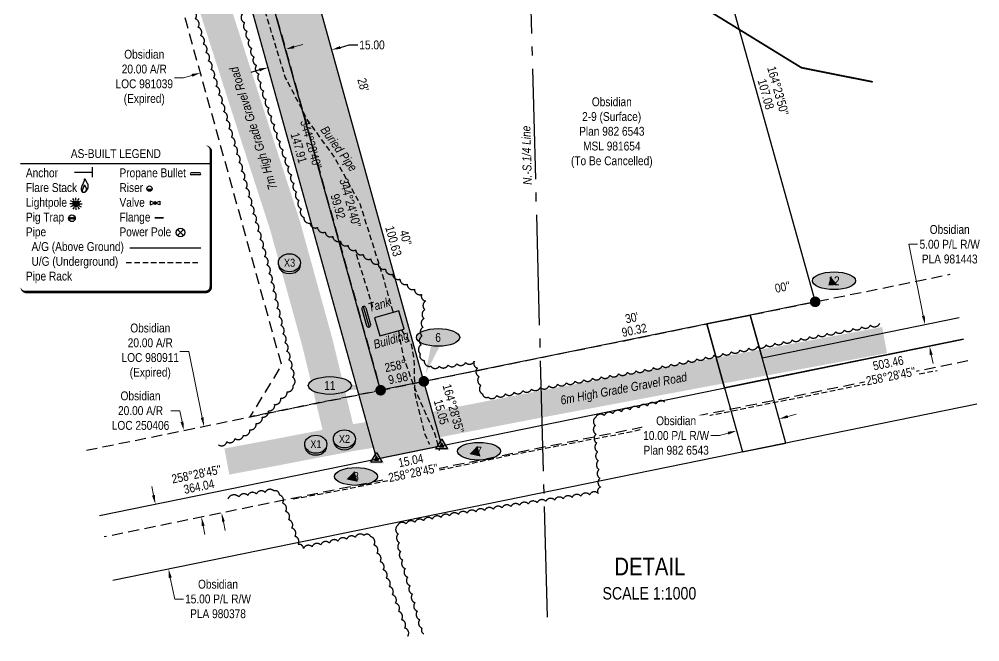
# Model space of a CAD drawing. Extents: x 622953 to 625247, y 5916181 to 5918072.
# Drawn here: x 622953 to 624039, y 5916181 to 5916885 of the extents above; entities that cross this region are included whole.
import ezdxf
from ezdxf.enums import TextEntityAlignment as Align

# ---------------------------------------------------------------- set-up
doc = ezdxf.new("R2010")
doc.units = 0
doc.header["$LTSCALE"] = 5
doc.header["$PDSIZE"] = 0.5
for name, pattern in [('0', [1, 1, 0]), ('DASHDOT2', [12.7, 6.35, -3.175, 0, -3.175]), ('foc-ACCESSROAD', [3.75, 2.5, -1.25]), ('foc-QUARTERLINE', [33, 25, -3, 2, -3]), ('POWERLINE5', [7.8, 2.4, -0.6, 0.6, -0.6, 0.6, -0.6, 2.4]), ('UG_PIPE', [1.875, 1.25, -0.625])]:
    doc.linetypes.add(name, pattern=pattern)
doc.layers.get('Defpoints').update_dxf_attribs({"color": 9})
for name, color, linetype, true_color in [('AS-PIPE-AG', 7, 'Continuous', 0x7d00fa), ('AS-STRUCTURE-H', 7, 'Continuous', 0xa8a8a8), ('AS-STRUCTURE-T', 7, 'Continuous', 0x454545)]:
    doc.layers.add(name, color=color, linetype=linetype, true_color=true_color)
for name, color, linetype in [('AS-PIPE-UG', 44, 'UG_PIPE'), ('AS-PIPE-UG-T', 44, 'Continuous'), ('AS-POWER-EXISTING', 72, 'POWERLINE5'), ('AS-ROADS', 254, 'Continuous'), ('AS-SYMBOL', 7, 'Continuous'), ('AS-WILDLIFE', 131, 'DASHDOT2'), ('C-AR', 13, 'foc-ACCESSROAD'), ('C-RW', 13, 'Continuous'), ('C-WS', 13, 'foc-ACCESSROAD'), ('CG-NOTES', 7, 'Continuous'), ('DETAIL-T', 7, 'Continuous'), ('L-BD', 7, 'Continuous'), ('L-MON', 1, 'Continuous'), ('L-QSEC', 8, 'foc-QUARTERLINE'), ('P-CROSSINGS', 250, 'Continuous'), ('P-ELEVATION', 7, 'Continuous'), ('P-PROPOSED', 10, 'Continuous'), ('P-PROPOSED-H', 21, 'Continuous'), ('P-TXT', 4, 'Continuous'), ('T-BUSH', 110, '0')]:
    doc.layers.add(name, color=color, linetype=linetype)
doc.layers.add('AS-STRUCTURE', color=7, linetype='Continuous', lineweight=30, true_color=0x595959)
for name, color, linetype, lineweight in [('C-AR-T', 13, 'Continuous', 9), ('C-RW-T', 13, 'Continuous', 9), ('C-WS-T', 13, 'Continuous', 9), ('T-TEXT', 48, 'Continuous', 18)]:
    doc.layers.add(name, color=color, linetype=linetype, lineweight=lineweight)
doc.styles.add('175L', font='ARIALN.TTF', dxfattribs={"height": 20})
doc.styles.add('80', font='ARIALN.TTF', dxfattribs={"height": 10})
doc.styles.add('80CG', font='ARIALN.TTF', dxfattribs={"height": 10})
doc.styles.add('80L', font='ARIALN.TTF', dxfattribs={"height": 10})
doc.styles.add('Crossing', font='ARIALN.TTF', dxfattribs={"height": 10})
doc.dimstyles.new('Compass 5 000', dxfattribs={"dimscale": 5, "dimtxt": 9, "dimasz": 2, "dimexe": 0.2, "dimexo": 0.0625, "dimgap": 0.5, "dimtad": 0, "dimtih": 1, "dimtoh": 1, "dimzin": 0, "dimdsep": 46, "dimtxsty": '80CG', "dimcen": 0.1, "dimse1": 1, "dimse2": 1, "dimclrd": 256, "dimclrt": 256, "dimaunit": 1, "dimadec": 4, "dimazin": 0, "dimtfac": 0.06, "dimtofl": 0, "dimtmove": 0, "dimatfit": 1, "dimfxl": 0.2, "dimtolj": 1, "dimtzin": 0, "dimlwd": -1, "dimarcsym": 0})

# ---------------------------------------------------------------- blocks, each defined once
blk = doc.blocks.new('Propane_Tank')
at = {"color": 48}
for p, q in [((-0.6, 5.4), (-0.6, 0.6)), ((0.6, 5.4), (0.6, 0.6))]:
    blk.add_line(p, q, dxfattribs=at)
for centre, start, end in [((0, 5.4), 360, 540), ((0, 0.6), 180, 360)]:
    blk.add_arc(centre, 0.6, start, end, dxfattribs=at)
at = {"layer": 'Defpoints'}
blk.add_line((0, 6), (0, 0), dxfattribs=at)
blk = doc.blocks.new('fdia')
at = {"color": 255, "const_width": 1}
blk.add_lwpolyline([(-0.5, 0, 1), (0.5, 0, 1)], format="xyb", close=True, dxfattribs=at)
blk = doc.blocks.new('Fdiaa')
blk.add_blockref('fdia', (0, 0))
blk = doc.blocks.new('fdib')
at = {"color": 1, "const_width": 1.6}
blk.add_lwpolyline([(-0.4, 0, 1), (0.4, 0, 1)], format="xyb", close=True, dxfattribs=at)
at = {"color": 1}
blk.add_circle((0, 0), 0.8, dxfattribs=at)
blk = doc.blocks.new('Fdibb')
blk.add_blockref('fdib', (0, 0))
blk = doc.blocks.new('fdicc')
for name in ['Fdibb', 'Fdiaa']:
    blk.add_blockref(name, (0, 0))
blk = doc.blocks.new('FDI')
blk.add_blockref('fdicc', (0, 0))
blk = doc.blocks.new('*D448')
at = {"layer": 'C-AR-T', "transparency": 16777216}
for p, q in [((623264.1, 5916853.4), (623273.7, 5916856.1)), ((623138.9, 5916818.6), (623128.9, 5916818.6)), ((623148.5, 5916821.3), (623138.9, 5916818.6))]:
    blk.add_line(p, q, dxfattribs=at)
for points in [[(623263.7, 5916855), (623264.5, 5916851.8), (623254.5, 5916850.8)], [(623148.1, 5916822.9), (623149, 5916819.7), (623158.1, 5916824)]]:
    blk.add_solid(points, dxfattribs=at)
at = {"layer": 'Defpoints', "color": 0, "transparency": 16777216}
for p in [(623248.1, 5916873.7), (623151.8, 5916846.9), (623158.1, 5916824)]:
    blk.add_point(p, dxfattribs=at)
at = {"layer": 'C-AR-T', "transparency": 16777216, "insert": (623094.6, 5916818.6), "char_height": 10, "attachment_point": 5, "style": '80CG'}
blk.add_mtext('\\A1;Obsidian\\P20.00 A/R\\PLOC 981039\\P(Expired)', dxfattribs=at)
blk = doc.blocks.new('*D449')
at = {"layer": 'C-AR-T', "transparency": 16777216}
for p, q in [((623134.7, 5916442.4), (623124.7, 5916442.4)), ((623137.3, 5916429.9), (623134.7, 5916442.4)), ((623161.2, 5916312.4), (623163.2, 5916302.6))]:
    blk.add_line(p, q, dxfattribs=at)
for points in [[(623138.9, 5916430.2), (623135.6, 5916429.6), (623139.3, 5916420.1)], [(623162.9, 5916312.7), (623159.6, 5916312), (623159.2, 5916322.2)]]:
    blk.add_solid(points, dxfattribs=at)
at = {"layer": 'Defpoints', "color": 0, "transparency": 16777216}
for p in [(623139.3, 5916420.1), (623140.9, 5916420.4), (623160.9, 5916322.5)]:
    blk.add_point(p, dxfattribs=at)
at = {"layer": 'C-AR-T', "transparency": 16777216, "insert": (623090.4, 5916442.4), "char_height": 10, "attachment_point": 5, "style": '80CG'}
blk.add_mtext('\\A1;Obsidian\\P20.00 A/R\\PLOC 250406', dxfattribs=at)
blk = doc.blocks.new('*D450')
at = {"layer": 'C-AR-T', "transparency": 16777216}
for p, q in [((623144.9, 5916509.3), (623134.9, 5916509.3)), ((623160.1, 5916434.6), (623144.9, 5916509.3)), ((623184.1, 5916317), (623186.1, 5916307.2))]:
    blk.add_line(p, q, dxfattribs=at)
for points in [[(623161.8, 5916434.9), (623158.5, 5916434.2), (623162.1, 5916424.8)], [(623185.7, 5916317.4), (623182.5, 5916316.7), (623182.1, 5916326.8)]]:
    blk.add_solid(points, dxfattribs=at)
at = {"layer": 'Defpoints', "color": 0, "transparency": 16777216}
for p in [(623162.1, 5916424.8), (623101.3, 5916412.4), (623121.3, 5916314.4)]:
    blk.add_point(p, dxfattribs=at)
at = {"layer": 'C-AR-T', "transparency": 16777216, "insert": (623101.4, 5916509.3), "char_height": 10, "attachment_point": 5, "style": '80CG'}
blk.add_mtext('\\A1;Obsidian\\P20.00 A/R\\PLOC 980911\\P(Expired)', dxfattribs=at)
blk = doc.blocks.new('*D451')
at = {"layer": 'C-RW-T', "transparency": 16777216}
for p, q in [((623105.1, 5916346.8), (623103.1, 5916356.6)), ((623124, 5916253.7), (623129, 5916229.6)), ((623129, 5916229.6), (623139, 5916229.6))]:
    blk.add_line(p, q, dxfattribs=at)
for points in [[(623106.7, 5916347.1), (623103.4, 5916346.4), (623107.1, 5916337)], [(623125.7, 5916254), (623122.4, 5916253.4), (623122.1, 5916263.5)]]:
    blk.add_solid(points, dxfattribs=at)
at = {"layer": 'Defpoints', "color": 0, "transparency": 16777216}
for p in [(623108.5, 5916337.2), (623122.1, 5916263.5), (623123.5, 5916263.8)]:
    blk.add_point(p, dxfattribs=at)
at = {"layer": 'C-RW-T', "transparency": 16777216, "insert": (623178, 5916229.6), "char_height": 10, "attachment_point": 5, "style": '80CG'}
blk.add_mtext('\\A1;Obsidian\\P15.00 P/L R/W\\PPLA 980378', dxfattribs=at)
blk = doc.blocks.new('*D452')
at = {"layer": 'C-RW-T', "transparency": 16777216}
for p, q in [((623822, 5916435.8), (623831.7, 5916438.5)), ((623754.6, 5916417), (623745, 5916414.3)), ((623745, 5916414.3), (623735, 5916414.3))]:
    blk.add_line(p, q, dxfattribs=at)
for points in [[(623821.6, 5916437.4), (623822.5, 5916434.2), (623812.4, 5916433.1)], [(623754.2, 5916418.6), (623755.1, 5916415.4), (623764.3, 5916419.7)]]:
    blk.add_solid(points, dxfattribs=at)
at = {"layer": 'Defpoints', "color": 0, "transparency": 16777216}
for p in [(623812.4, 5916433.1), (623812.5, 5916432.7), (623764.4, 5916419.2)]:
    blk.add_point(p, dxfattribs=at)
at = {"layer": 'C-RW-T', "transparency": 16777216, "insert": (623695.9, 5916414.3), "char_height": 10, "attachment_point": 5, "style": '80CG', "bg_fill": 3, "box_fill_scale": 1.1, "bg_fill_color": 256, "bg_fill_true_color": 13158600, "bg_fill_transparency": 0}
blk.add_mtext('\\A1;Obsidian\\P10.00 P/L R/W\\PPlan 982 6543', dxfattribs=at)
blk = doc.blocks.new('*D453')
at = {"layer": 'C-RW-T', "transparency": 16777216}
for p, q in [((623968.9, 5916630.4), (623958.9, 5916630.4)), ((623958.9, 5916630.4), (623973.3, 5916559.4)), ((623975.3, 5916549.7), (623973.3, 5916559.4)), ((623984.3, 5916505.6), (623986.3, 5916495.8))]:
    blk.add_line(p, q, dxfattribs=at)
for points in [[(623977, 5916550), (623973.7, 5916549.3), (623977.3, 5916539.9)], [(623986, 5916505.9), (623982.7, 5916505.2), (623982.3, 5916515.4)]]:
    blk.add_solid(points, dxfattribs=at)
at = {"layer": 'Defpoints', "color": 0, "transparency": 16777216}
for p in [(623977.3, 5916539.9), (623981, 5916540.6), (623986, 5916516.1)]:
    blk.add_point(p, dxfattribs=at)
at = {"layer": 'C-RW-T', "transparency": 16777216, "insert": (624005.2, 5916630.4), "char_height": 10, "attachment_point": 5, "style": '80CG'}
blk.add_mtext('\\A1;Obsidian\\P5.00 P/L R/W\\PPLA 981443', dxfattribs=at)
blk = doc.blocks.new('TRIA')
blk.add_hatch(color=255).paths.add_polyline_path([(-0.04, 1.52), (-1.47, -0.87), (1.39, -0.87)])
blk = doc.blocks.new('Hybrid_EC')
at = {"color": 251}
for points in [[(-1.3, -0.74), (0, 1.42), (1.3, -0.74)], [(0.47, -0.26), (0, 0.53), (-0.47, -0.26)]]:
    blk.add_lwpolyline(points, close=True, dxfattribs=at)
at = {"layer": 'Defpoints'}
blk.add_circle((0, 0), 0.05, dxfattribs=at)
at = {"xscale": 1.2, "yscale": 1.2, "zscale": 1.2}
blk.add_blockref('TRIA', (0.05, 0.06), dxfattribs=at)
blk = doc.blocks.new('*D479')
at = {"layer": 'Defpoints', "color": 0, "transparency": 16777216}
for p in [(623306.6, 5916850.2), (623307.8, 5916845.9), (623235.6, 5916825.8)]:
    blk.add_point(p, dxfattribs=at)
at = {"layer": 'P-TXT', "transparency": 16777216}
for p, q in [((623316.3, 5916852.8), (623326.2, 5916855.6)), ((623326.2, 5916855.6), (623336.2, 5916855.6)), ((623224.8, 5916827.4), (623215.1, 5916824.7))]:
    blk.add_line(p, q, dxfattribs=at)
for points in [[(623315.8, 5916854.4), (623316.7, 5916851.2), (623306.6, 5916850.2)], [(623224.3, 5916829), (623225.2, 5916825.8), (623234.4, 5916830.1)]]:
    blk.add_solid(points, dxfattribs=at)
at = {"layer": 'P-TXT', "transparency": 16777216, "insert": (623352.1, 5916855.6), "char_height": 10, "attachment_point": 5, "style": '80CG'}
blk.add_mtext('\\A1;15.00', dxfattribs=at)
blk = doc.blocks.new('*U484')
at = {"layer": 'P-ELEVATION'}
h = blk.add_hatch(color=111, dxfattribs=at)
h.dxf.hatch_style = 1
edge = h.paths.add_edge_path()
edge.add_ellipse((0, 0), major_axis=(-24.4, 0), ratio=0.410256, start_angle=0, end_angle=360)
at = {"layer": 'P-ELEVATION', "color": 7, "flags": 128}
blk.add_lwpolyline([(0, 0, 12.5, 0, 0), (-6.4, -5.2, 0, 0, 0)], format="xyseb", dxfattribs=at)
at = {"layer": 'P-ELEVATION', "color": 7}
blk.add_ellipse((0, 0), major_axis=(-24.4, 0), ratio=0.410256, dxfattribs=at)
at = {"layer": 'P-ELEVATION', "style": '80'}
blk.add_attdef('ELEVATION', text='', height=10, dxfattribs=at).set_placement((0, 0), align=Align.MIDDLE_CENTER)
blk = doc.blocks.new('*U485')
at = {"layer": 'P-ELEVATION'}
h = blk.add_hatch(color=111, dxfattribs=at)
h.dxf.hatch_style = 1
edge = h.paths.add_edge_path()
edge.add_ellipse((0, 0), major_axis=(-24.4, 0), ratio=0.410256, start_angle=0, end_angle=360)
at = {"layer": 'P-ELEVATION', "color": 7, "flags": 128}
blk.add_lwpolyline([(0, 0, 12.5, 0, 0), (-14.1, -40.8, 0, 0, 0)], format="xyseb", dxfattribs=at)
at = {"layer": 'P-ELEVATION', "color": 7}
blk.add_ellipse((0, 0), major_axis=(-24.4, 0), ratio=0.410256, dxfattribs=at)
at = {"layer": 'P-ELEVATION', "style": '80'}
blk.add_attdef('ELEVATION', text='', height=10, dxfattribs=at).set_placement((0, 0), align=Align.MIDDLE_CENTER)
blk = doc.blocks.new('*U486')
at = {"layer": 'P-ELEVATION'}
h = blk.add_hatch(color=111, dxfattribs=at)
h.dxf.hatch_style = 1
edge = h.paths.add_edge_path()
edge.add_ellipse((0, 0), major_axis=(-24.4, 0), ratio=0.410256, start_angle=0, end_angle=360)
at = {"layer": 'P-ELEVATION', "color": 7, "flags": 128}
blk.add_lwpolyline([(0, 0, 12.5, 0, 0), (-10.8, -3.2, 0, 0, 0)], format="xyseb", dxfattribs=at)
at = {"layer": 'P-ELEVATION', "color": 7}
blk.add_ellipse((0, 0), major_axis=(-24.4, 0), ratio=0.410256, dxfattribs=at)
at = {"layer": 'P-ELEVATION', "style": '80'}
blk.add_attdef('ELEVATION', text='', height=10, dxfattribs=at).set_placement((0, 0), align=Align.MIDDLE_CENTER)
blk = doc.blocks.new('*U488')
at = {"layer": 'P-ELEVATION'}
h = blk.add_hatch(color=111, dxfattribs=at)
h.dxf.hatch_style = 1
edge = h.paths.add_edge_path()
edge.add_ellipse((0, 0), major_axis=(-24.4, 0), ratio=0.410256, start_angle=0, end_angle=360)
at = {"layer": 'P-ELEVATION', "color": 7, "flags": 128}
blk.add_lwpolyline([(0, 0, 12.5, 0, 0), (48.6, -3.7, 0, 0, 0)], format="xyseb", dxfattribs=at)
at = {"layer": 'P-ELEVATION', "color": 7}
blk.add_ellipse((0, 0), major_axis=(-24.4, 0), ratio=0.410256, dxfattribs=at)
at = {"layer": 'P-ELEVATION', "style": '80'}
blk.add_attdef('ELEVATION', text='', height=10, dxfattribs=at).set_placement((0, 0), align=Align.MIDDLE_CENTER)
blk = doc.blocks.new('xing2')
h = blk.add_hatch(color=50)
h.dxf.hatch_style = 1
edge = h.paths.add_edge_path()
edge.add_ellipse((0, 0), major_axis=(-12.5, 0), ratio=0.816297, start_angle=0, end_angle=360)
h = blk.add_hatch(color=250)
h.dxf.hatch_style = 1
edge = h.paths.add_edge_path()
edge.add_ellipse((0, -2), major_axis=(-12.5, 0), ratio=0.816297, start_angle=0, end_angle=180)
edge.add_line((12.5, -2), (12.5, 0))
edge.add_ellipse((0, 0), major_axis=(-12.5, 0), ratio=0.816297, start_angle=0, end_angle=180, ccw=False)
edge.add_line((-12.5, 0), (-12.5, -2))
at = {"color": 250}
blk.add_ellipse((0, 0), major_axis=(-12.5, 0), ratio=0.816297, dxfattribs=at)
blk.add_ellipse((0, -2), major_axis=(-12.5, 0), ratio=0.816297, start_param=0, end_param=3.141593, dxfattribs=at)
at = {"color": 250, "style": 'Crossing'}
blk.add_attdef('CROSSING', text='', height=9, dxfattribs=at).set_placement((0.1, 0), align=Align.MIDDLE_CENTER)
at = {"color": 250, "style": 'Crossing', "flags": 1}
for tag, p in [('OWNER', (0.1, -12.5)), ('DESCRIPTION', (0.1, -25.8)), ('LOCATION', (0.1, -39.3)), ('DWG_REF', (0.1, -52.8))]:
    blk.add_attdef(tag, text='', height=9, dxfattribs=at).set_placement(p, align=Align.MIDDLE_CENTER)
blk = doc.blocks.new('as-built legend')
blk.add_hatch(color=13).paths.add_polyline_path([(38.3, 16.1), (32.5, 16.1, 0.774597)])
h = blk.add_hatch(color=13)
h.dxf.hatch_style = 1
edge = h.paths.add_edge_path()
edge.add_arc((-47.7, -0.3), 3.41, 0, 360)
at = {"layer": 'AS-SYMBOL'}
h = blk.add_hatch(color=13, dxfattribs=at)
h.dxf.hatch_style = 1
h.paths.add_polyline_path([(-52.7, -16.7, 1), (-54.9, -16.7, 1)])
h = blk.add_hatch(color=13, dxfattribs=at)
h.dxf.hatch_style = 1
h.paths.add_polyline_path([(-51.7, -16.7, 1), (-49.4, -16.7, 1)])
at = {"color": 1}
blk.add_line((-110.3, 45.3), (104.8, 45.3), dxfattribs=at)
at = {"color": 13}
for p, q in [((92.3, 34.7), (82.7, 34.7)), ((92.3, 32.3), (82.7, 32.3)), ((32.5, 16.1), (38.3, 16.1)), ((-51.4, 1.9), (-53.7, 3.1)), ((-49.8, 3.4), (-51.1, 5.7)), ((-47.7, 4), (-47.7, 6.6)), ((-45.5, 3.4), (-44.2, 5.7)), ((-44, 1.9), (-41.7, 3.1)), ((36.2, 2.8), (36.2, -1.6)), ((40.3, 1.2), (36.2, 2.8)), ((43.1, 1.2), (47.2, 2.8)), ((47.2, 2.8), (47.2, -1.6)), ((-52, -0.3), (-54.6, -0.3)), ((-51.4, -2.5), (-53.7, -3.8)), ((-49.8, -4), (-51.1, -6.3)), ((-47.7, -4.6), (-47.7, -7.2)), ((-45.5, -4), (-44.2, -6.3)), ((-44, -2.5), (-41.7, -3.8)), ((-43.4, -0.3), (-40.8, -0.3)), ((36.2, -1.6), (40.3, 0)), ((47.2, -1.6), (43.1, 0))]:
    blk.add_line(p, q, dxfattribs=at)
at = {"color": 1, "flags": 128}
blk.add_lwpolyline([(-104.3, -99.9, 3, 3, 0), (98.8, -99.9, 3, 3, 0.414214), (104.8, -93.9, 3, 3, 0), (104.8, 59.3, 3, 0, 0.414214), (98.8, 65.3, 0, 0, 0), (-104.3, 65.3, 0, 0, 0.414214), (-110.3, 59.3, 0, 0, 0), (-110.3, -93.9, 0, 3, 0.414214)], format="xyseb", close=True, dxfattribs=at)
at = {"color": 13, "flags": 128}
for points in [[(-37.6, 12.7), (-37.8, 12.6), (-38, 12.5), (-38.2, 12.4), (-38.5, 12.4), (-38.7, 12.4), (-38.9, 12.3), (-39.1, 12.4), (-39.4, 12.4), (-39.6, 12.4), (-39.8, 12.5), (-39.9, 12.6), (-40.1, 12.7), (-40.3, 12.9), (-40.4, 13.1), (-40.6, 13.3), (-40.7, 13.5), (-40.8, 13.7), (-41, 14), (-41.1, 14.3), (-41.2, 14.6), (-41.3, 15), (-41.3, 15.4), (-41.4, 15.8), (-41.4, 16.2), (-41.4, 16.6), (-41.3, 17.1), (-41.3, 17.6), (-41.2, 18.1), (-41.1, 18.6), (-40.9, 19.1), (-40.8, 19.6), (-40.6, 20), (-40.5, 20.4), (-40.3, 20.8), (-40.2, 21.2), (-40, 21.6), (-39.8, 22), (-39.6, 22.3), (-39.5, 22.7), (-39.3, 23), (-39.1, 23.4), (-39, 23.8), (-38.8, 24.1), (-38.6, 24.5), (-38.5, 24.9), (-38.4, 25.3), (-38.2, 25.7), (-38.1, 26.1), (-38.1, 26.4), (-38, 26.8), (-38, 27.1), (-37.9, 27.4), (-37.9, 27.7), (-37.9, 27.8), (-37.8, 28), (-37.8, 28), (-37.7, 28), (-37.6, 27.9), (-37.5, 27.7), (-37.3, 27.5), (-37.2, 27.3), (-37.1, 27), (-36.9, 26.7), (-36.8, 26.5), (-36.7, 26.2), (-36.6, 25.9), (-36.5, 25.7), (-36.3, 25.4), (-36.2, 25.2), (-36.1, 25), (-36, 24.7), (-35.8, 24.4), (-35.7, 24.2), (-35.5, 23.9), (-35.4, 23.6), (-35.2, 23.3), (-35.1, 23), (-34.9, 22.8), (-34.8, 22.5), (-34.7, 22.2), (-34.6, 22), (-34.4, 21.8), (-34.4, 21.5), (-34.3, 21.3), (-34.2, 21.1), (-34.2, 20.9), (-34.1, 20.7), (-34.1, 20.5), (-34.1, 20.3), (-34.1, 20.1), (-34.1, 19.9), (-34.2, 19.7), (-34.2, 19.5), (-34.2, 19.3), (-34.2, 19.1), (-34.3, 18.9), (-34.3, 18.6), (-34.3, 18.4), (-34.3, 18.2), (-34.4, 17.9), (-34.4, 17.7), (-34.4, 17.4), (-34.5, 17.2), (-34.5, 17), (-34.6, 16.7), (-34.7, 16.5), (-34.8, 16.3), (-35, 16.1), (-35.1, 15.8), (-35.2, 15.6), (-35.4, 15.4), (-35.5, 15.2), (-35.6, 15.1), (-35.7, 14.9), (-35.9, 14.7), (-36, 14.5), (-36.1, 14.4), (-36.2, 14.2), (-36.3, 14.1), (-36.4, 13.9), (-36.5, 13.7), (-36.7, 13.6), (-36.8, 13.4), (-36.9, 13.2), (-37.1, 13.1), (-37.2, 12.9), (-37.4, 12.8)], [(-38, 12.5), (-38.2, 12.5), (-38.3, 12.4), (-38.4, 12.4), (-38.5, 12.4), (-38.7, 12.4), (-38.8, 12.4), (-38.9, 12.4), (-39, 12.4), (-39.2, 12.4), (-39.3, 12.4), (-39.4, 12.5), (-39.5, 12.6), (-39.5, 12.7), (-39.6, 12.8), (-39.7, 12.9), (-39.8, 13), (-39.9, 13.1), (-39.9, 13.3), (-40, 13.4), (-40.1, 13.6), (-40.1, 13.8), (-40.1, 14), (-40.2, 14.3), (-40.2, 14.5), (-40.2, 14.8), (-40.1, 15), (-40.1, 15.3), (-40, 15.6), (-40, 15.9), (-39.9, 16.1), (-39.8, 16.4), (-39.8, 16.7), (-39.7, 16.9), (-39.6, 17.1), (-39.5, 17.3), (-39.4, 17.5), (-39.3, 17.7), (-39.2, 17.9), (-39.1, 18.1), (-39, 18.3), (-38.9, 18.5), (-38.8, 18.7), (-38.7, 19), (-38.6, 19.2), (-38.5, 19.4), (-38.5, 19.6), (-38.4, 19.8), (-38.4, 20), (-38.3, 20.2), (-38.3, 20.4), (-38.3, 20.6), (-38.2, 20.8), (-38.2, 20.9), (-38.2, 21), (-38.2, 21.1), (-38.1, 21.1), (-38.1, 21.1), (-38, 21.1), (-38, 21), (-37.9, 20.9), (-37.8, 20.7), (-37.8, 20.6), (-37.7, 20.4), (-37.6, 20.3), (-37.5, 20.1), (-37.5, 20), (-37.4, 19.8), (-37.3, 19.7), (-37.3, 19.6), (-37.2, 19.4), (-37.1, 19.3), (-37.1, 19.1), (-37, 19), (-36.9, 18.8), (-36.8, 18.7), (-36.7, 18.5), (-36.6, 18.3), (-36.6, 18.2), (-36.5, 18), (-36.4, 17.9), (-36.3, 17.8), (-36.3, 17.6), (-36.2, 17.5), (-36.2, 17.4), (-36.2, 17.3), (-36.1, 17.1), (-36.1, 17), (-36.1, 16.9), (-36.1, 16.8), (-36.1, 16.7), (-36.1, 16.6), (-36.1, 16.5), (-36.1, 16.4), (-36.2, 16.2), (-36.2, 16.1), (-36.2, 16), (-36.2, 15.9), (-36.2, 15.7), (-36.2, 15.6), (-36.2, 15.5), (-36.2, 15.3), (-36.3, 15.2), (-36.3, 15.1), (-36.3, 14.9), (-36.4, 14.8), (-36.4, 14.7), (-36.5, 14.6), (-36.6, 14.4), (-36.7, 14.3), (-36.7, 14.2), (-36.8, 14.1), (-36.9, 14), (-36.9, 13.9), (-37, 13.8), (-37.1, 13.7), (-37.1, 13.6), (-37.2, 13.5), (-37.3, 13.4), (-37.3, 13.3), (-37.4, 13.2), (-37.5, 13.1), (-37.5, 13), (-37.6, 12.9), (-37.7, 12.9), (-37.8, 12.8), (-37.8, 12.7), (-37.9, 12.6)]]:
    blk.add_lwpolyline(points, close=True, dxfattribs=at)
at = {"color": 13, "const_width": 2, "flags": 128}
blk.add_lwpolyline([(41.3, -16.2), (46.3, -16.2), (51.3, -16.2)], dxfattribs=at)
at = {"color": 13}
for centre, radius in [((35.4, 16.9), 3), ((-47.7, -0.3), 3.41), ((41.7, 0.6), 1.56), ((41.7, 0.6), 0.55)]:
    blk.add_circle(centre, radius, dxfattribs=at)
for centre, start, end in [((82.7, 33.5), 90, 270), ((92.3, 33.5), 270, 90)]:
    blk.add_arc(centre, 1.2, start, end, dxfattribs=at)
at = {"layer": 'AS-PIPE-AG', "flags": 128}
blk.add_lwpolyline([(13.4, -50.2), (93.4, -50.2)], dxfattribs=at)
at = {"layer": 'AS-PIPE-UG', "flags": 128}
blk.add_lwpolyline([(9, -66.5), (93.3, -66.5)], dxfattribs=at)
at = {"layer": 'AS-POWER-EXISTING', "linetype": 'Continuous'}
for p, q in [((74, -36.2), (67.1, -29.5)), ((67.1, -36.2), (74, -29.5))]:
    blk.add_line(p, q, dxfattribs=at)
blk.add_circle((70.5, -32.8), 4.8, dxfattribs=at)
at = {"layer": 'AS-SYMBOL', "color": 72}
blk.add_line((-28.9, 29.9), (-28.9, 40.9), dxfattribs=at)
at = {"layer": 'AS-SYMBOL', "color": 72, "flags": 128}
blk.add_lwpolyline([(-49.5, 35.4), (-28.9, 35.4)], dxfattribs=at)
at = {"layer": 'AS-SYMBOL', "color": 13}
for centre, radius in [((-52.2, -16.7), 3.75), ((-53.8, -16.7), 1.12), ((-50.5, -16.7), 1.12)]:
    blk.add_circle(centre, radius, dxfattribs=at)
at = {"insert": (-60.3, 61.4), "char_height": 10, "attachment_point": 1, "style": '80L'}
blk.add_mtext_dynamic_manual_height_columns('\\pi6.80782;AS-BUILT LEGEND', width=114.83, gutter_width=45, heights=[0], dxfattribs=at)
at = {"layer": 'CG-NOTES', "char_height": 10, "attachment_point": 1, "style": '80L'}
for s, insert, width in [('Anchor\\PFlare Stack\\PLightpole\\PPig Trap\\PPipe\\P  A/G (Above Ground)\\P  U/G (Underground)\\PPipe Rack', (-104.3, 39.7), 110.209), ('Propane Bullet\\PRiser\\PValve\\PFlange\\PPower Pole', (1.5, 39.7), 85.182)]:
    blk.add_mtext(s, dxfattribs=dict(at, insert=insert, width=width))

msp = doc.modelspace()

# ---------------------------------------------------------------- hatches: boundary and pattern name
at = {"layer": 'AS-STRUCTURE-H'}
h = msp.add_hatch(color=256, dxfattribs=at)
h.dxf.hatch_style = 1
h.paths.add_polyline_path([(623361.01, 5916526.796), (623388.31, 5916534.536), (623382.235, 5916555.191), (623355.055, 5916547.441)])
at = {"layer": 'P-PROPOSED-H'}
h = msp.add_hatch(color=256, dxfattribs=at)
h.dxf.hatch_style = 1
h.paths.add_polyline_path([(623183.425, 5917106.964), (623159.345, 5917100.276), (623357.202, 5916387.935), (623430.845, 5916402.946), (623410.712, 5916475.428), (623276.097, 5916960.084), (623227.954, 5916946.648)])

# ---------------------------------------------------------------- linework, layer by layer
at = {"layer": 'AS-PIPE-UG', "flags": 128}
for points in [[(623375.98, 5916554.221), (623365.08, 5916592.326), (623338.97, 5916675.056), (623309.04, 5916729.861), (623279.27, 5916770.766), (623254.015, 5916819.361), (623234.975, 5916881.571), (623217.485, 5916936.121), (623205.8, 5916971.461), (623193.18, 5917015.356), (623186.67, 5917052.046), (623187.31, 5917095.381), (623196.23, 5917140.141)], [(623353.205, 5916559.251), (623333.45, 5916621.971)], [(623381.925, 5916532.406), (623386.85, 5916505.171), (623398.95, 5916470.871), (623413.925, 5916436.236), (623423.295, 5916415.906), (623428.075, 5916397.586)], [(623385.27, 5916533.411), (623396.25, 5916517.626), (623399.495, 5916501.111), (623400.32, 5916461.956), (623411.395, 5916417.106), (623417.035, 5916404.396)], [(623262.935, 5916342.796), (623300.02, 5916349.421), (623360.75, 5916361.566), (623394.43, 5916368.216), (623438.535, 5916377.571), (623508.96, 5916392.316), (623589.45, 5916408.081), (623634.28, 5916416.456), (623692.245, 5916429.011), (623728.475, 5916436.006), (623782.02, 5916446.896), (623839.625, 5916458.311), (623898.96, 5916470.446), (623944.895, 5916478.731), (623990.87, 5916487.931)]]:
    msp.add_lwpolyline(points, dxfattribs=at)
at = {"layer": 'AS-ROADS', "flags": 128}
for points, const_width in [([(623146.58, 5917023.93), (623151.985, 5916988.136), (623160.135, 5916950.441), (623174.475, 5916897.201), (623215.345, 5916769.946), (623253.81, 5916651.471), (623290.45, 5916518.851), (623316.55, 5916411.001)], 34.988), ([(623931.57, 5916522.151), (623719.515, 5916482.861), (623535.16, 5916448.241), (623423.545, 5916426.616), (623329.695, 5916411.846), (623243.985, 5916395.431), (623187.98, 5916384.921)], 29.99)]:
    msp.add_lwpolyline(points, dxfattribs=dict(at, const_width=const_width))
at = {"layer": 'AS-STRUCTURE', "flags": 128}
msp.add_lwpolyline([(623361.01, 5916526.796), (623388.31, 5916534.536), (623382.235, 5916555.191), (623355.055, 5916547.441)], close=True, dxfattribs=at)
at = {"layer": 'AS-WILDLIFE', "const_width": 2, "flags": 128}
msp.add_lwpolyline([(623918.196, 5916813.897), (623837.579, 5916829.933), (623703.525, 5916912.245), (623518.316, 5917070.995), (623508.102, 5917085.081), (623490.159, 5917097.07), (623456.273, 5917134.929)], dxfattribs=at)
at = {"layer": 'C-AR', "flags": 128}
for points in [[(623252.968, 5917222.886), (623175.894, 5917131.97), (623227.625, 5916946.556), (623361.845, 5916465.486), (623263.385, 5916445.412), (623214.409, 5916435.427), (623249.998, 5916493.569), (623131.382, 5916920.281), (623065.879, 5917156.788), (623176.716, 5917287.53)], [(623029.194, 5916397.666), (623361.845, 5916465.486), (623410.665, 5916475.541), (623779.595, 5916550.356), (623853.095, 5916565.431), (624005.845, 5916596.575)], [(624025.811, 5916498.623), (623873.123, 5916467.492), (623799.571, 5916452.406), (623430.682, 5916377.599), (623381.913, 5916367.555), (623049.163, 5916299.715)]]:
    msp.add_lwpolyline(points, dxfattribs=at)
at = {"layer": 'C-RW'}
for points in [[(624020.8, 5916523.206), (623805.703, 5916479.361), (623750.702, 5916468.149), (623730.479, 5916540.396), (623779.595, 5916550.356), (623793.05, 5916502.287), (624015.809, 5916547.694)], [(623044.185, 5916324.134), (624020.8, 5916523.206)], [(624035.775, 5916449.742), (623059.163, 5916250.67)]]:
    msp.add_lwpolyline(points, dxfattribs=at)
msp.add_lwpolyline([(623730.479, 5916540.396), (623750.702, 5916468.149), (623770.964, 5916395.763), (623820.067, 5916405.772), (623799.804, 5916478.158), (623779.595, 5916550.356)], close=True, dxfattribs=at)
at = {"layer": 'C-WS', "linetype": 'Continuous', "flags": 128}
msp.add_lwpolyline([(623227.625, 5916946.556), (623709.13, 5917080.946), (623853.095, 5916565.431), (623779.595, 5916550.356), (623410.665, 5916475.541), (623361.845, 5916465.486)], close=True, dxfattribs=at)
at = {"layer": 'L-QSEC'}
msp.add_line((623550.513, 5916209.007), (623525.8, 5917125.188), dxfattribs=at)
at = {"layer": 'P-PROPOSED'}
msp.add_lwpolyline([(623183.425, 5917106.964), (623159.345, 5917100.276), (623357.202, 5916387.935), (623430.845, 5916402.946), (623410.712, 5916475.428), (623276.097, 5916960.084), (623227.954, 5916946.648), (623183.425, 5917106.964)], close=True, dxfattribs=at)
at = {"layer": 'T-BUSH', "flags": 128}
for points in [[(623173.687, 5917026.588, 0.52056705), (623175.629, 5917016.782, 0.52056705), (623177.571, 5917006.976, 0.52056705), (623179.513, 5916997.17, 0.52056705), (623181.454, 5916987.364, 0.52056705), (623183.396, 5916977.558, 0.52056705), (623185.338, 5916967.751, 0.52056705), (623187.28, 5916957.945, 0.52056705), (623189.407, 5916948.183, 0.52056705), (623192.084, 5916938.552, 0.52056705), (623194.762, 5916928.92, 0.52056705), (623197.44, 5916919.289, 0.52056705), (623200.118, 5916909.658, 0.52056705), (623202.795, 5916900.026, 0.52056705), (623205.473, 5916890.395, 0.52056705), (623208.151, 5916880.764, 0.52056705), (623210.829, 5916871.132, 0.52056705), (623213.506, 5916861.501, 0.52056705), (623216.184, 5916851.87, 0.52056705), (623218.862, 5916842.238, 0.52056705), (623221.539, 5916832.607, 0.52056705), (623224.217, 5916822.976, 0.52056705), (623226.895, 5916813.344, 0.52056705), (623229.573, 5916803.713, 0.52056705), (623232.372, 5916794.12, 0.52056705), (623235.587, 5916784.654, 0.52056705), (623238.802, 5916775.188, 0.52056705), (623242.017, 5916765.723, 0.52056705), (623245.232, 5916756.257, 0.52056705), (623248.446, 5916746.792, 0.52056705), (623251.661, 5916737.326, 0.52056705), (623254.876, 5916727.86, 0.52056705), (623258.091, 5916718.395, 0.52056705), (623261.253, 5916708.913, 0.52056705), (623264.023, 5916699.307, 0.52056705), (623266.792, 5916689.702, 0.52056705), (623269.561, 5916680.097, 0.52056705), (623272.33, 5916670.491, 0.52056705), (623275.1, 5916660.886, 0.52056705), (623281.917, 5916654.419, 0.52056705), (623290.53, 5916649.345, 0.52056705), (623299.143, 5916644.27, 0.52056705), (623307.755, 5916639.196, 0.52056705), (623316.368, 5916634.121, 0.52056705), (623324.981, 5916629.047, 0.52056705), (623333.594, 5916623.972, 0.52056705), (623342.207, 5916618.898, 0.52056705), (623350.82, 5916613.823, 0.52056705), (623359.077, 5916608.195, 0.52056705), (623367.266, 5916602.462, 0.52056705), (623375.456, 5916596.73, 0.52056705), (623383.646, 5916590.997, 0.52056705), (623391.835, 5916585.265, 0.52056705), (623400.025, 5916579.532, 0.52056705), (623408.214, 5916573.8, 0.52056705), (623412.856, 5916566.449, 0.52056705), (623411.813, 5916556.507, 0.52056705), (623410.77, 5916546.565, 0.52056705), (623409.727, 5916536.623, 0.52056705), (623408.685, 5916526.681, 0.52056705), (623407.642, 5916516.739, 0.52056705), (623406.599, 5916506.797, 0.52056705), (623411.097, 5916499.076, 0.52056705), (623418.719, 5916492.608, 0.52056705), (623428.181, 5916492.532, 0.52056705), (623438.075, 5916493.958, 0.52056705), (623447.97, 5916495.385, 0.52056705), (623457.864, 5916496.811, 0.52056705), (623467.758, 5916498.238, 0.52056705), (623471.297, 5916490.699, 0.52056705), (623473.228, 5916480.89, 0.52056705), (623475.158, 5916471.082, 0.52056705), (623477.088, 5916461.273, 0.52056705), (623483.304, 5916457.762, 0.52056705), (623493.136, 5916459.565, 0.52056705), (623502.969, 5916461.368, 0.52056705), (623512.802, 5916463.171, 0.52056705), (623522.635, 5916464.974, 0.52056705), (623532.467, 5916466.776, 0.52056705), (623542.3, 5916468.579, 0.52056705), (623552.133, 5916470.382, 0.52056705), (623561.965, 5916472.185, 0.52056705), (623571.815, 5916473.894, 0.52056705), (623581.668, 5916475.582, 0.52056705), (623591.521, 5916477.269, 0.52056705), (623601.374, 5916478.957, 0.52056705), (623611.227, 5916480.644, 0.52056705), (623621.081, 5916482.331, 0.52056705), (623630.934, 5916484.019, 0.52056705), (623640.787, 5916485.706, 0.52056705), (623650.64, 5916487.393, 0.52056705), (623660.493, 5916489.081, 0.52056705), (623670.296, 5916491.038, 0.52056705), (623680.092, 5916493.029, 0.52056705), (623689.889, 5916495.019, 0.52056705), (623699.685, 5916497.009, 0.52056705), (623709.482, 5916499, 0.52056705), (623719.278, 5916500.99, 0.52056705), (623729.075, 5916502.98, 0.52056705), (623738.871, 5916504.971, 0.52056705), (623748.668, 5916506.961, 0.52056705), (623758.464, 5916508.952, 0.52056705), (623768.261, 5916510.942, 0.52056705), (623778.057, 5916512.932, 0.52056705), (623787.867, 5916514.853, 0.52056705), (623797.689, 5916516.713, 0.52056705), (623807.512, 5916518.572, 0.52056705), (623817.334, 5916520.432, 0.52056705), (623827.156, 5916522.291, 0.52056705), (623836.978, 5916524.151, 0.52056705), (623846.8, 5916526.01, 0.52056705), (623856.622, 5916527.87, 0.52056705), (623866.444, 5916529.73, 0.52056705), (623876.266, 5916531.589, 0.52056705), (623886.089, 5916533.449, 0.52056705), (623895.911, 5916535.308, 0.52056705), (623905.733, 5916537.168, 0.52056705), (623915.555, 5916539.027, 0.52056705), (623926.172, 5916541.038, 0.52056705)], [(623178.613, 5916403.726, 0.52056705), (623187.961, 5916407.266, 0.52056705), (623197.31, 5916410.807, 0.52056705), (623206.659, 5916414.347, 0.52056705), (623214.029, 5916420.911, 0.52056705), (623221.017, 5916428.06, 0.52056705), (623228.005, 5916435.208, 0.52056705), (623234.993, 5916442.357, 0.52056705), (623241.981, 5916449.505, 0.52056705), (623248.969, 5916456.654, 0.52056705), (623255.957, 5916463.802, 0.52056705), (623262.945, 5916470.951, 0.52056705), (623262.417, 5916480.215, 0.52056705), (623260.185, 5916489.959, 0.52056705), (623257.953, 5916499.704, 0.52056705), (623255.721, 5916509.448, 0.52056705), (623253.489, 5916519.192, 0.52056705), (623251.257, 5916528.936, 0.52056705), (623249.025, 5916538.681, 0.52056705), (623246.793, 5916548.425, 0.52056705), (623244.561, 5916558.169, 0.52056705), (623242.329, 5916567.913, 0.52056705), (623240.097, 5916577.658, 0.52056705), (623237.865, 5916587.402, 0.52056705), (623235.633, 5916597.146, 0.52056705), (623233.299, 5916606.865, 0.52056705), (623230.672, 5916616.51, 0.52056705), (623228.046, 5916626.156, 0.52056705), (623225.42, 5916635.801, 0.52056705), (623222.794, 5916645.447, 0.52056705), (623220.167, 5916655.092, 0.52056705), (623217.541, 5916664.738, 0.52056705), (623214.915, 5916674.383, 0.52056705), (623212.288, 5916684.029, 0.52056705), (623209.662, 5916693.674, 0.52056705), (623207.036, 5916703.32, 0.52056705), (623204.41, 5916712.965, 0.52056705), (623201.76, 5916722.604, 0.52056705), (623198.88, 5916732.176, 0.52056705), (623195.999, 5916741.749, 0.52056705), (623193.118, 5916751.322, 0.52056705), (623190.238, 5916760.894, 0.52056705), (623187.357, 5916770.467, 0.52056705), (623184.476, 5916780.039, 0.52056705), (623181.596, 5916789.612, 0.52056705), (623178.715, 5916799.184, 0.52056705), (623175.834, 5916808.757, 0.52056705), (623172.954, 5916818.33, 0.52056705), (623170.073, 5916827.902, 0.52056705), (623167.193, 5916837.475, 0.52056705), (623164.312, 5916847.047, 0.52056705), (623161.389, 5916856.607, 0.52056705), (623158.385, 5916866.141, 0.52056705), (623155.38, 5916875.676, 0.52056705), (623152.376, 5916885.21, 0.52056705), (623149.372, 5916894.745, 0.52056705), (623146.367, 5916904.279, 0.52056705), (623143.363, 5916913.814, 0.52056705), (623140.359, 5916923.348, 0.52056705), (623137.354, 5916932.883, 0.52056705), (623134.35, 5916942.417, 0.52056705), (623131.346, 5916951.952, 0.52056705), (623128.342, 5916961.486, 0.52056705), (623125.337, 5916971.021, 0.52056705), (623122.333, 5916980.555, 0.52056705), (623119.329, 5916990.09, 0.52056705), (623115.28, 5917002.94, 0.52056705)], [(623682.918, 5916452.154, 0.52056705), (623673.161, 5916449.977, 0.52056705), (623663.405, 5916447.8, 0.52056705), (623653.648, 5916445.623, 0.52056705), (623643.891, 5916443.446, 0.52056705), (623634.134, 5916441.269, 0.52056705), (623624.378, 5916439.092, 0.52056705), (623614.621, 5916436.916, 0.52056705), (623604.864, 5916434.739, 0.52056705), (623604.458, 5916425.719, 0.52056705), (623605.333, 5916415.761, 0.52056705), (623606.209, 5916405.803, 0.52056705), (623607.085, 5916395.844, 0.52056705), (623607.961, 5916385.886, 0.52056705), (623608.836, 5916375.928, 0.52056705), (623609.712, 5916365.97, 0.52056705), (623610.588, 5916356.012, 0.52056705), (623607.915, 5916348.85, 0.52056705), (623598.028, 5916347.373, 0.52056705), (623588.141, 5916345.897, 0.52056705), (623578.254, 5916344.42, 0.52056705), (623568.367, 5916342.943, 0.52056705), (623558.48, 5916341.467, 0.52056705), (623548.593, 5916339.99, 0.52056705), (623538.706, 5916338.513, 0.52056705), (623528.819, 5916337.037, 0.52056705), (623518.932, 5916335.56, 0.52056705), (623509.045, 5916334.083, 0.52056705), (623499.158, 5916332.607, 0.52056705), (623489.271, 5916331.13, 0.52056705), (623479.384, 5916329.653, 0.52056705), (623469.498, 5916328.177, 0.52056705), (623459.611, 5916326.7, 0.52056705), (623449.724, 5916325.223, 0.52056705), (623439.857, 5916323.628, 0.52056705), (623430.028, 5916321.802, 0.52056705), (623420.2, 5916319.976, 0.52056705), (623410.371, 5916318.15, 0.52056705), (623400.543, 5916316.324, 0.52056705), (623390.714, 5916314.498, 0.52056705), (623380.886, 5916312.672, 0.52056705), (623381.759, 5916303.093, 0.52056705), (623383.087, 5916293.185, 0.52056705), (623384.414, 5916283.277, 0.52056705), (623386.896, 5916273.609, 0.52056705), (623389.632, 5916263.994, 0.52056705), (623392.369, 5916254.38, 0.52056705), (623395.105, 5916244.765, 0.52056705), (623397.841, 5916235.15, 0.52056705), (623400.577, 5916225.535, 0.52056705), (623403.313, 5916215.92, 0.52056705), (623406.05, 5916206.305, 0.52056705), (623408.786, 5916196.69, 0.52056705), (623410.514, 5916190.617, 0.52056705)], [(623392.493, 5916187.518, 0.52056705), (623389.017, 5916196.891, 0.52056705), (623385.541, 5916206.264, 0.52056705), (623382.065, 5916215.637, 0.52056705), (623378.59, 5916225.01, 0.52056705), (623375.114, 5916234.382, 0.52056705), (623371.638, 5916243.755, 0.52056705), (623368.162, 5916253.128, 0.52056705), (623364.686, 5916262.501, 0.52056705), (623361.21, 5916271.874, 0.52056705), (623357.734, 5916281.247, 0.52056705), (623354.258, 5916290.62, 0.52056705), (623350.782, 5916299.992, 0.52056705), (623342.968, 5916301.437, 0.52056705), (623333.199, 5916299.312, 0.52056705), (623323.431, 5916297.187, 0.52056705), (623313.663, 5916295.062, 0.52056705), (623303.895, 5916292.938, 0.52056705), (623294.127, 5916290.813, 0.52056705), (623284.358, 5916288.688, 0.52056705), (623274.59, 5916286.563, 0.52056705), (623268.434, 5916291.064, 0.52056705), (623264.926, 5916300.425, 0.52056705), (623261.418, 5916309.786, 0.52056705), (623257.91, 5916319.147, 0.52056705), (623254.403, 5916328.508, 0.52056705), (623250.895, 5916337.869, 0.52056705), (623247.387, 5916347.23, 0.52056705), (623241.106, 5916351.758, 0.52056705), (623231.255, 5916350.063, 0.52056705), (623221.403, 5916348.367, 0.52056705), (623211.551, 5916346.671, 0.52056705), (623201.699, 5916344.976, 0.52056705), (623189.119, 5916342.81, 0.52056705)]]:
    msp.add_lwpolyline(points, format="xyb", dxfattribs=at)

# ---------------------------------------------------------------- block references
at = {"layer": 'AS-SYMBOL', "xscale": 4.031876890221998, "yscale": 4.031876890221998, "zscale": 4.031876890221998, "rotation": 15.90635610814817}
msp.add_blockref('Propane_Tank', (623348.9, 5916536.951), dxfattribs=at)
at = {"layer": 'CG-NOTES'}
msp.add_blockref('as-built legend', (623065.076, 5916676.466), dxfattribs=at)
at = {"layer": 'L-BD', "color": 3, "xscale": 0.99966171, "yscale": 0.99966171, "zscale": 0.99966171}
for name, p, values in [('*U484', (623874.401, 5916589.223), {'ELEVATION': '12'}), ('*U485', (623426.81, 5916525.157), {'ELEVATION': '6'}), ('*U488', (623304.423, 5916470.863), {'ELEVATION': '11'}), ('*U486', (623473.002, 5916396.615), {'ELEVATION': '7'}), ('*U486', (623334.027, 5916368.057), {'ELEVATION': '8'})]:
    msp.add_blockref(name, p, dxfattribs=at).add_auto_attribs(values)
at = {"layer": 'L-MON', "color": 3}
for name, p, xscale, yscale, zscale in [('FDI', (623853.095, 5916565.431), 4.998308549999993, 4.998308549999993, 4.998308549999993), ('FDI', (623410.665, 5916475.541), 4.998308549999998, 4.998308549999998, 4.998308549999998), ('FDI', (623361.845, 5916465.486), 4.998308549999998, 4.998308549999998, 4.998308549999998), ('Hybrid_EC', (623430.845, 5916402.946, 4117.155), 4.998308549999998, 4.998308549999998, 4.998308549999998)]:
    msp.add_blockref(name, p, dxfattribs=dict(at, xscale=xscale, yscale=yscale, zscale=zscale))
at = {"layer": 'P-CROSSINGS', "color": 3, "xscale": 0.99966171, "yscale": 0.99966171, "zscale": 0.99966171}
msp.add_blockref('xing2', (623258.788, 5916609.555), dxfattribs=at).add_auto_attribs({'CROSSING': 'X3'})
at = {"layer": 'P-CROSSINGS', "xscale": 0.99966171, "yscale": 0.99966171, "zscale": 0.99966171}
for p, values in [((623320.889, 5916410.501), {'CROSSING': 'X2'}), ((623288.567, 5916404.553), {'CROSSING': 'X1'})]:
    msp.add_blockref('xing2', p, dxfattribs=at).add_auto_attribs(values)

# ---------------------------------------------------------------- texts
at = {"layer": 'AS-PIPE-UG-T', "insert": (623301.216, 5916765.637), "char_height": 9.99662, "attachment_point": 1, "rotation": 306.046524, "style": '80L'}
msp.add_mtext_dynamic_manual_height_columns('\\pi0.29888;{\\fArial Narrow|b0|i1|c0|p34;Buried Pipe}', width=59.01591, gutter_width=49.983, heights=[0], dxfattribs=at)
at = {"layer": 'AS-STRUCTURE-T', "insert": (623352.36, 5916521.727), "char_height": 9.99662, "attachment_point": 1, "rotation": 15.914765, "style": '80L', "bg_fill": 1, "box_fill_scale": 1.1, "bg_fill_color": 21, "bg_fill_transparency": 0}
msp.add_mtext_dynamic_manual_height_columns('\\pi0.29888;{\\fArial Narrow|b0|i1|c0|p34;Building}', width=40.81606, gutter_width=49.983, heights=[0], dxfattribs=at)
at = {"layer": 'C-WS-T', "insert": (623576.647, 5916796.418), "char_height": 9.99662, "attachment_point": 1, "style": '175L'}
msp.add_mtext_dynamic_manual_height_columns('\\pi23.93685;Obsidian\\P\\pi12.94126;2-9 (Surface)\\P\\pi9.62382;Plan 982 6543\\P\\pi14.08343;MSL 981654\\P\\pi0.39434;(To Be Cancelled)', width=91.69244, gutter_width=99.966, heights=[0], dxfattribs=at)
at = {"layer": 'DETAIL-T', "color": 3, "insert": (623612.173, 5916276.386), "char_height": 19.99323, "width": 105.4699, "attachment_point": 1, "style": '80CG'}
msp.add_mtext('\\pi13.93498;DETAIL\\P\\pi0.46274;{\\H0.7x;SCALE 1:1000}', dxfattribs=at)
at = {"layer": 'L-BD', "color": 0, "style": '80L'}
for s, height, rotation, p in [("164°23'50''", 9.99662, 285.6032, (623811.16, 5916803.863)), ('107.08', 9.9966, 285.6032, (623797.44, 5916800.031)), ("00''", 9.9966, 11.4839, (623816.102, 5916582.063)), ("30'", 9.9966, 11.4839, (623645.794, 5916547.428)), ('90.32', 9.9966, 11.4839, (623648.63, 5916533.468)), ('258°', 9.9966, 11.4839, (623378.667, 5916493.197)), ('9.98', 9.9966, 11.4839, (623381.503, 5916479.237)), ("258°28'45''", 9.99662, 11.5213, (623153.585, 5916370.664)), ('364.04', 9.9966, 11.5213, (623156.43, 5916356.706))]:
    msp.add_text(s, height=height, rotation=rotation, dxfattribs=at).set_placement(p, align=Align.MIDDLE)
at = {"layer": 'L-BD', "style": '80L'}
for s, height, rotation, p in [("28'", 9.9966, 285.5893, (623342.214, 5916810.761)), ('147.91', 9.9966, 285.5229, (623269.418, 5916739.468)), ('99.92', 9.9966, 285.5893, (623313.74, 5916673.243)), ('100.63', 9.9966, 285.5893, (623376.445, 5916634.011)), ("40''", 9.9966, 285.5893, (623390.166, 5916637.839)), ("164°28'35''", 9.99662, 285.5893, (623444.149, 5916444.831)), ('15.05', 9.9966, 285.5893, (623430.427, 5916441.002)), ('15.04', 9.9966, 11.521191, (623395.92, 5916386.135))]:
    msp.add_text(s, height=height, rotation=rotation, dxfattribs=at).set_placement(p, align=Align.MIDDLE)
at = {"layer": 'L-BD', "char_height": 9.99662, "width": 56.28832, "attachment_point": 2, "style": '80L', "bg_fill": 1, "bg_fill_color": 21, "bg_fill_transparency": 0}
for s, insert, rotation, box_fill_scale in [("344°28'40''", (623288.007, 5916744.688), 285.5229, 1.15), ("344°24'40''", (623332.323, 5916678.484), 285.5893, 1.1)]:
    msp.add_mtext(s, dxfattribs=dict(at, insert=insert, rotation=rotation, box_fill_scale=box_fill_scale))
at = {"layer": 'L-QSEC', "insert": (623522.86, 5916697.43), "char_height": 9.99662, "attachment_point": 1, "rotation": 91.545161, "style": '175L'}
msp.add_mtext_dynamic_manual_height_columns('{\\fArial Narrow|b0|i1|c0|p34;N.-S.1/4 Line}', width=66.65316, gutter_width=99.966, heights=[0], dxfattribs=at)
at = {"layer": 'T-TEXT', "insert": (623235.657, 5916690.062), "char_height": 9.99662, "attachment_point": 1, "rotation": 107.986937, "style": '175L'}
msp.add_mtext_dynamic_manual_height_columns('\\pi0.74552;{\\fArial Narrow|b0|i1|c0|p34;7m High Grade Gravel Road}', width=145.78736, gutter_width=99.966, heights=[0], dxfattribs=at)
at = {"layer": 'T-TEXT', "insert": (623345.895, 5916563.258), "char_height": 9.99662, "attachment_point": 1, "rotation": 15.914765, "style": '80L', "bg_fill": 1, "box_fill_scale": 1.1, "bg_fill_color": 21, "bg_fill_transparency": 0}
msp.add_mtext_dynamic_manual_height_columns('\\pi0.76257;{\\fArial Narrow|b0|i1|c0|p34;Tank}', width=26.16891, gutter_width=49.983, heights=[0], dxfattribs=at)

# ---------------------------------------------------------------- dimensions: what is measured, and where the dimension line sits
at = {"layer": 'C-AR-T'}
for base, p1, p2, angle, text, picture, middle in [((623158.15, 5916823.985), (623248.1, 5916873.651), (623151.786, 5916846.878), 195.534795, 'Obsidian\\P20.00 A/R\\PLOC 981039\\P(Expired)', '*D448', (623094.566, 5916818.629)), ((623162.136, 5916424.77), (623121.282, 5916314.418), (623101.312, 5916412.37), 101.523288, 'Obsidian\\P20.00 A/R\\PLOC 980911\\P(Expired)', '*D450', (623101.392, 5916509.286)), ((623139.279, 5916420.11), (623160.875, 5916322.49), (623140.905, 5916420.442), 101.523288, 'Obsidian\\P20.00 A/R\\PLOC 250406', '*D449', (623090.438, 5916442.378))]:
    dim = msp.add_linear_dim(base=base, p1=p1, p2=p2, angle=angle, text=text, dimstyle='Compass 5 000', dxfattribs=at)
    dim.commit()
    dim.dimension.update_dxf_attribs({"geometry": picture, "text_midpoint": middle, "dimtype": 161})
at = {"layer": 'C-RW-T'}
dim = msp.add_linear_dim(base=(623122.051, 5916263.489), p1=(623108.512, 5916337.246), p2=(623123.487, 5916263.782), angle=281.521265, text='Obsidian\\P15.00 P/L R/W\\PPLA 980378', dimstyle='Compass 5 000', dxfattribs=at)
dim.commit()
dim.dimension.update_dxf_attribs({"geometry": '*D451', "text_midpoint": (623178.044, 5916229.605), "dimtype": 161})
at = {"layer": 'P-TXT'}
dim = msp.add_linear_dim(base=(623306.629, 5916850.16), p1=(623235.584, 5916825.793), p2=(623307.824, 5916845.858), angle=15.52287, text='15.00', dimstyle='Compass 5 000', dxfattribs=at)
dim.commit()
dim.dimension.update_dxf_attribs({"geometry": '*D479', "text_midpoint": (623352.149, 5916855.599), "dimtype": 161})

# ---------------------------------------------------------------- next in the draw order: texts
at = {"layer": 'L-BD', "insert": (623906.591, 5916495.355), "char_height": 9.99662, "width": 56.28832, "attachment_point": 1, "rotation": 11.521265, "line_spacing_factor": 0.9, "style": '80L', "bg_fill": 3, "box_fill_scale": 1.15, "bg_fill_color": 256, "bg_fill_true_color": 256, "bg_fill_transparency": 0}
msp.add_mtext("\\pi11.13082;503.46\\P\\pi0.21023;258°28'45''", dxfattribs=at)
at = {"layer": 'L-BD', "insert": (623397.634, 5916377.113), "char_height": 9.99662, "width": 56.28832, "attachment_point": 2, "rotation": 11.521191, "style": '80L', "bg_fill": 3, "box_fill_scale": 1.15, "bg_fill_color": 256, "bg_fill_true_color": 256, "bg_fill_transparency": 0}
msp.add_mtext("258°28'45''", dxfattribs=at)

# ---------------------------------------------------------------- next in the draw order: dimensions: what is measured, and where the dimension line sits
at = {"layer": 'C-RW-T'}
dim = msp.add_linear_dim(base=(623812.409, 5916433.127), p1=(623764.406, 5916419.191), p2=(623812.539, 5916432.664), angle=15.637937, text='\\pxqc;Obsidian\\P10.00 P/L R/W\\PPlan 982 6543', dimstyle='Compass 5 000', override={"dimtfill": 1}, dxfattribs=at)
dim.commit()
dim.dimension.update_dxf_attribs({"geometry": '*D452', "text_midpoint": (623695.931, 5916414.263), "dimtype": 161})

# ---------------------------------------------------------------- next in the draw order: block references
at = {"layer": 'L-MON', "color": 3, "xscale": 4.998308549999998, "yscale": 4.998308549999998, "zscale": 4.998308549999998}
msp.add_blockref('Hybrid_EC', (623357.202, 5916387.935), dxfattribs=at)

# ---------------------------------------------------------------- next in the draw order: texts
at = {"layer": 'T-TEXT', "insert": (623563.812, 5916458.908), "char_height": 9.99662, "attachment_point": 1, "rotation": 10.635698, "style": '175L'}
msp.add_mtext_dynamic_manual_height_columns('\\pi0.52731;{\\fArial Narrow|b0|i1|c0|p34;6m High Grade Gravel Road}', width=145.78736, gutter_width=99.966, heights=[0], dxfattribs=at)

# ---------------------------------------------------------------- next in the draw order: dimensions: what is measured, and where the dimension line sits
at = {"layer": 'C-RW-T'}
dim = msp.add_linear_dim(base=(623977.336, 5916539.852), p1=(623985.992, 5916516.111), p2=(623981.001, 5916540.599), angle=101.521265, text='Obsidian\\P5.00 P/L R/W\\PPLA 981443', dimstyle='Compass 5 000', override={"dimtmove": 1}, dxfattribs=at)
dim.commit()
dim.dimension.update_dxf_attribs({"geometry": '*D453', "text_midpoint": (623973.376, 5916630.361), "dimtype": 161})

doc.saveas('drawing.dxf')
